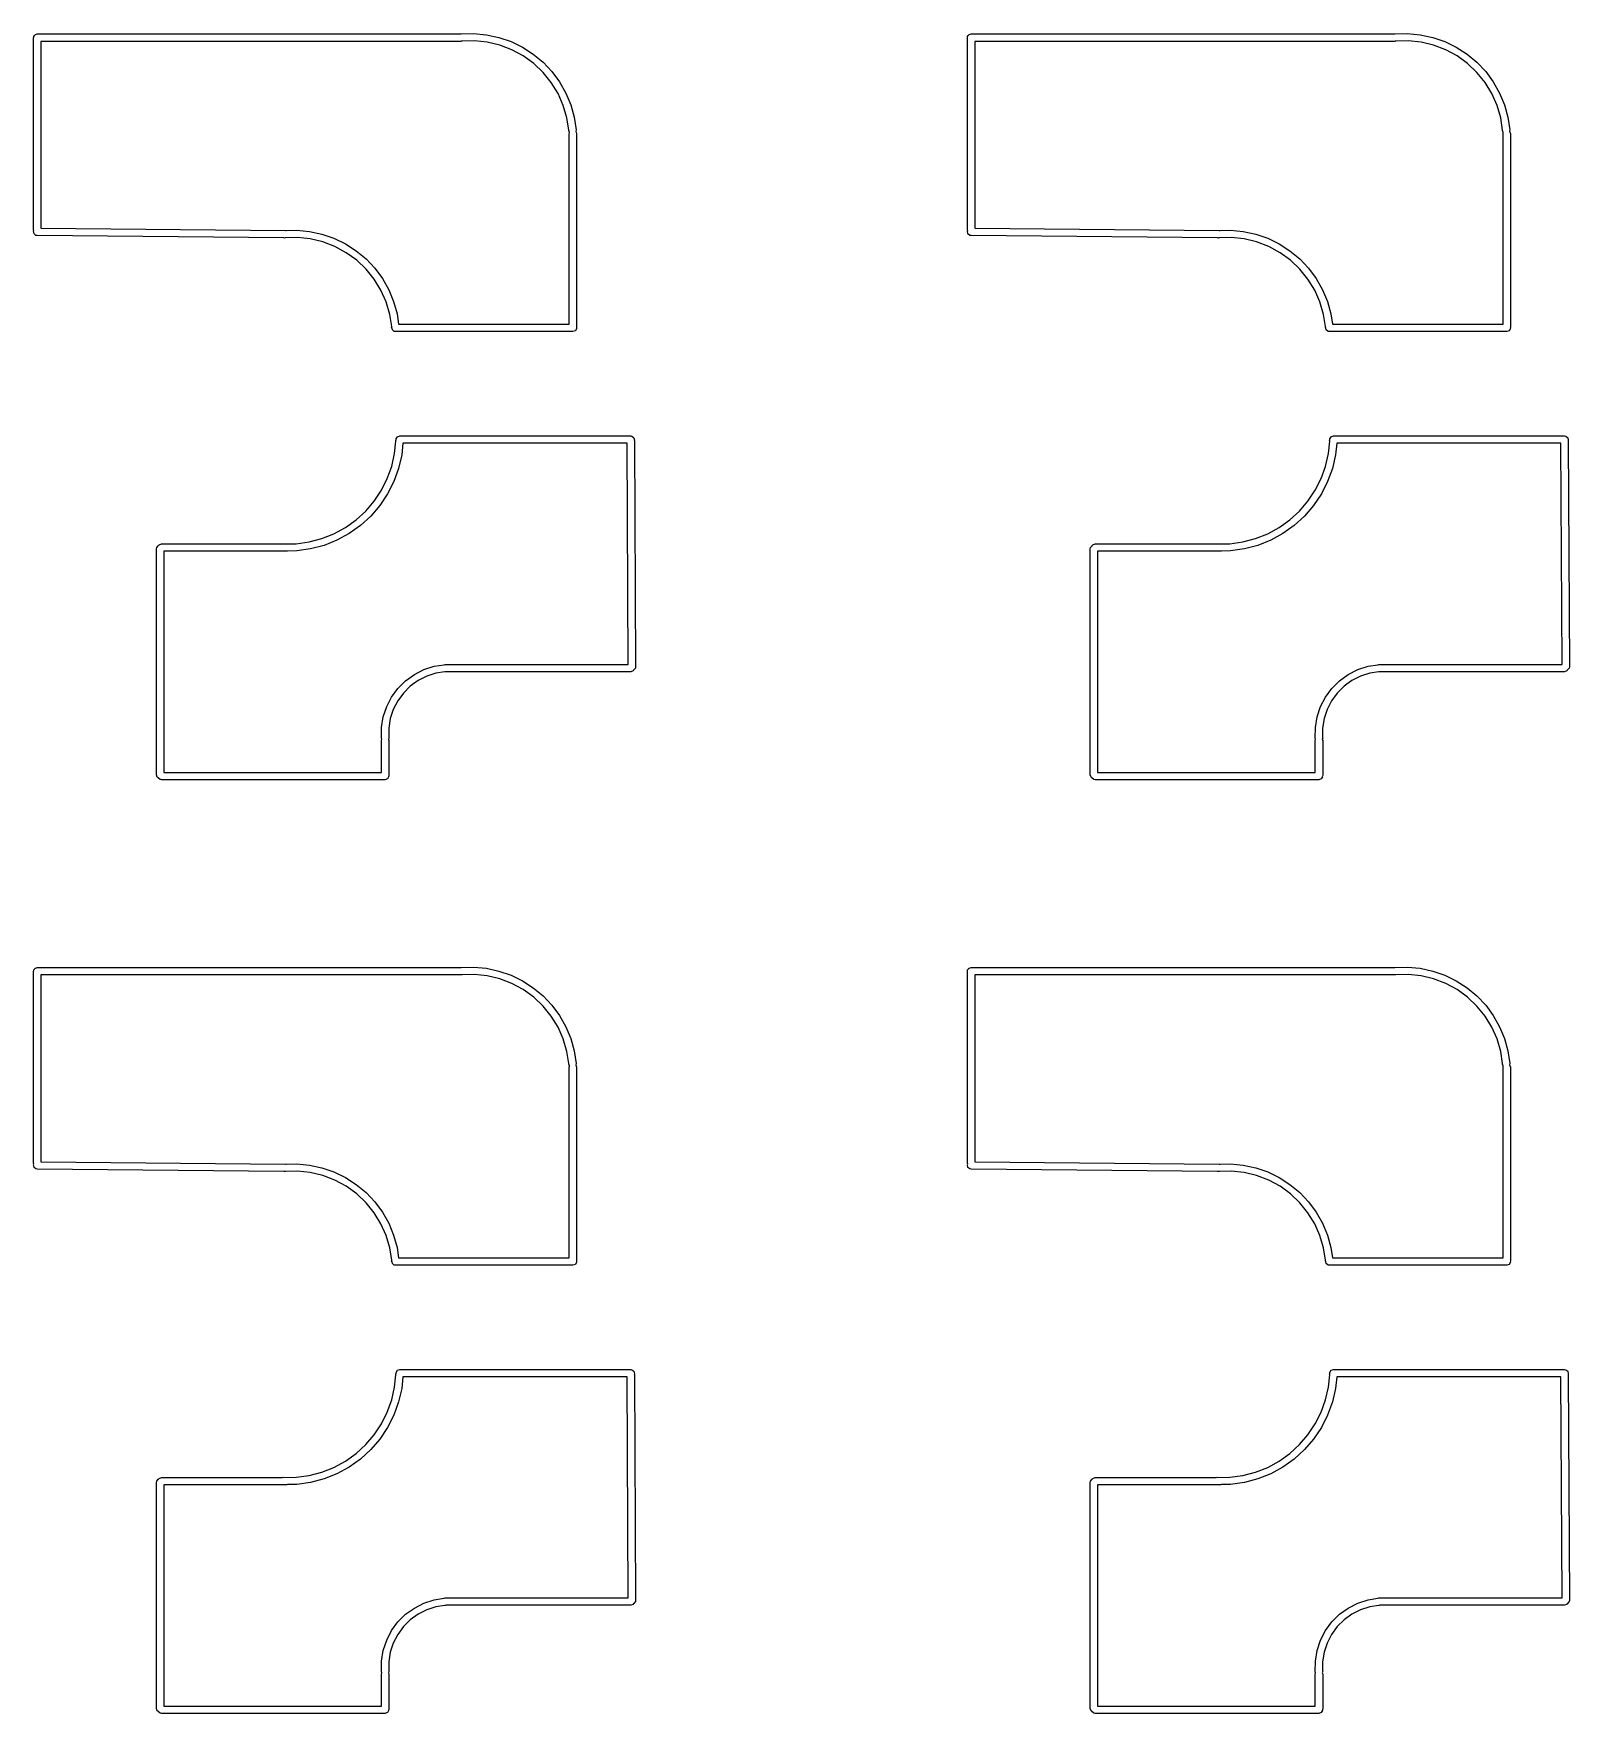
# Model space of a CAD drawing. Extents: x -5 to 140, y -38 to 78.
# Drawn here: x -4.88 to 26.38, y -8.3 to 25.89 of the extents above; entities that cross this region are included whole.
import ezdxf

# ---------------------------------------------------------------- set-up
doc = ezdxf.new("R2010")
doc.units = 0
doc.layers.add('BLACK', color=7, linetype='CONTINUOUS')

msp = doc.modelspace()

# ---------------------------------------------------------------- linework, layer by layer
at = {"layer": 'BLACK', "linetype": 'CONTINUOUS'}
for p, q in [((-4.875, 25.804), (-4.87328, 25.8137)), ((-4.875, 21.896), (-4.875, 25.804)), ((-4.87386, 25.817), (-4.87219, 25.8199)), ((-4.87328, 25.8137), (-4.87386, 25.817)), ((-4.87219, 25.8199), (-4.87048, 25.8297)), ((-4.87048, 25.8297), (-4.85795, 25.8446)), ((-4.85795, 25.8446), (-4.84821, 25.8615)), ((-4.84821, 25.8615), (-4.84185, 25.8638)), ((-4.84185, 25.8638), (-4.8375, 25.869)), ((-4.8375, 25.869), (-4.81831, 25.8723)), ((-4.81831, 25.8723), (-4.8, 25.879)), ((-4.8, 25.879), (3.825, 25.879)), ((3.825, 25.729), (-4.725, 25.729)), ((-4.725, 25.729), (-4.725, 21.9243)), ((3.825, 25.879), (3.82549, 25.8789)), ((3.82815, 25.7301), (3.825, 25.729)), ((3.82549, 25.8789), (4.07859, 25.8867)), ((3.83184, 25.7293), (3.82815, 25.7301)), ((3.8425, 25.7339), (3.83184, 25.7293)), ((4.09454, 25.7404), (3.8425, 25.7339)), ((4.07859, 25.8867), (4.33809, 25.8634)), ((4.35627, 25.7128), (4.09454, 25.7404)), ((4.33809, 25.8634), (4.59288, 25.8089)), ((4.61217, 25.6513), (4.35627, 25.7128)), ((4.59288, 25.8089), (4.83925, 25.724)), ((4.85784, 25.5569), (4.61217, 25.6513)), ((4.83925, 25.724), (5.0736, 25.6102)), ((14.125, 25.804), (14.1267, 25.8137)), ((14.125, 21.896), (14.125, 25.804)), ((14.1261, 25.817), (14.1278, 25.8199)), ((14.1267, 25.8137), (14.1261, 25.817)), ((14.1278, 25.8199), (14.1295, 25.8297)), ((14.1295, 25.8297), (14.142, 25.8446)), ((14.142, 25.8446), (14.1518, 25.8615)), ((14.1518, 25.8615), (14.1581, 25.8638)), ((14.1581, 25.8638), (14.1625, 25.869)), ((14.1625, 25.869), (14.1817, 25.8723)), ((14.1817, 25.8723), (14.2, 25.879)), ((14.2, 25.879), (22.825, 25.879)), ((22.825, 25.729), (14.275, 25.729)), ((14.275, 25.729), (14.275, 21.9243)), ((22.825, 25.879), (22.8255, 25.8789)), ((22.8282, 25.7301), (22.825, 25.729)), ((22.8255, 25.8789), (23.0786, 25.8867)), ((22.8318, 25.7293), (22.8282, 25.7301)), ((22.8425, 25.7339), (22.8318, 25.7293)), ((23.0945, 25.7404), (22.8425, 25.7339)), ((23.0786, 25.8867), (23.3381, 25.8634)), ((23.3563, 25.7128), (23.0945, 25.7404)), ((23.3381, 25.8634), (23.5929, 25.8089)), ((23.6122, 25.6513), (23.3563, 25.7128)), ((23.5929, 25.8089), (23.8392, 25.724)), ((23.8578, 25.5569), (23.6122, 25.6513)), ((23.8392, 25.724), (24.0736, 25.6102)), ((5.08909, 25.4313), (4.85784, 25.5569)), ((5.0736, 25.6102), (5.2925, 25.4688)), ((5.30197, 25.2766), (5.08909, 25.4313)), ((5.2925, 25.4688), (5.49278, 25.3022)), ((5.49278, 25.3022), (5.67151, 25.1126)), ((24.0891, 25.4313), (23.8578, 25.5569)), ((24.0736, 25.6102), (24.2925, 25.4688)), ((24.302, 25.2766), (24.0891, 25.4313)), ((24.2925, 25.4688), (24.4928, 25.3022)), ((24.4928, 25.3022), (24.6715, 25.1126)), ((5.49283, 25.0953), (5.30197, 25.2766)), ((5.65839, 24.8908), (5.49283, 25.0953)), ((5.67151, 25.1126), (5.82609, 24.9028)), ((24.4928, 25.0953), (24.302, 25.2766)), ((24.6584, 24.8908), (24.4928, 25.0953)), ((24.6715, 25.1126), (24.8261, 24.9028)), ((5.79584, 24.6663), (5.65839, 24.8908)), ((5.90282, 24.4259), (5.79584, 24.6663)), ((5.82609, 24.9028), (5.95426, 24.676)), ((5.95426, 24.676), (6.05414, 24.4353)), ((24.7958, 24.6663), (24.6584, 24.8908)), ((24.9028, 24.4259), (24.7958, 24.6663)), ((24.8261, 24.9028), (24.9543, 24.676)), ((24.9543, 24.676), (25.0541, 24.4353)), ((5.9775, 24.1735), (5.90282, 24.4259)), ((6.05414, 24.4353), (6.12429, 24.1844)), ((24.9775, 24.1735), (24.9028, 24.4259)), ((25.0541, 24.4353), (25.1243, 24.1844)), ((6.01688, 23.9245), (5.9775, 24.1735)), ((6.12429, 24.1844), (6.16369, 23.9268)), ((25.0169, 23.9245), (24.9775, 24.1735)), ((25.1243, 24.1844), (25.1637, 23.9268)), ((6.01431, 23.9132), (6.01688, 23.9245)), ((6.03011, 23.8764), (6.01431, 23.9132)), ((6.025, 23.85), (6.02952, 23.8757)), ((6.025, 19.971), (6.025, 23.85)), ((6.02952, 23.8757), (6.03011, 23.8764)), ((6.16369, 23.9268), (6.15723, 23.8983)), ((6.15723, 23.8983), (6.15745, 23.8982)), ((6.15745, 23.8982), (6.175, 23.85)), ((6.16369, 23.9268), (6.16369, 23.9268)), ((6.175, 23.85), (6.175, 19.905)), ((25.0143, 23.9132), (25.0169, 23.9245)), ((25.0301, 23.8764), (25.0143, 23.9132)), ((25.025, 23.85), (25.0295, 23.8757)), ((25.025, 19.971), (25.025, 23.85)), ((25.0295, 23.8757), (25.0301, 23.8764)), ((25.1637, 23.9268), (25.1572, 23.8983)), ((25.1572, 23.8983), (25.1575, 23.8982)), ((25.1575, 23.8982), (25.175, 23.85)), ((25.1637, 23.9268), (25.1637, 23.9268)), ((25.175, 23.85), (25.175, 19.905)), ((-4.86725, 21.8747), (-4.875, 21.896)), ((-4.725, 21.9243), (0.25068, 21.879)), ((0.26589, 21.8762), (0.47809, 21.8828)), ((0.47809, 21.8828), (0.73712, 21.8595)), ((14.1328, 21.8747), (14.125, 21.896)), ((14.275, 21.9243), (19.2507, 21.879)), ((19.2659, 21.8762), (19.4781, 21.8828)), ((19.4781, 21.8828), (19.7371, 21.8595)), ((-4.87374, 21.8637), (-4.86725, 21.8747)), ((-4.86529, 21.8131), (-4.87374, 21.8637)), ((-4.82629, 21.7798), (-4.86529, 21.8131)), ((-4.80068, 21.775), (-4.82629, 21.7798)), ((0.21415, 21.7293), (-4.80068, 21.775)), ((0.23186, 21.7253), (0.21415, 21.7293)), ((0.24063, 21.7291), (0.23186, 21.7253)), ((0.24932, 21.729), (0.24063, 21.7291)), ((0.25254, 21.7301), (0.24932, 21.729)), ((0.25068, 21.879), (0.26589, 21.8762)), ((0.49403, 21.7364), (0.25254, 21.7301)), ((0.75525, 21.709), (0.49403, 21.7364)), ((0.73712, 21.8595), (0.99145, 21.8051)), ((1.01065, 21.6476), (0.75525, 21.709)), ((0.99145, 21.8051), (1.23738, 21.7205)), ((1.25585, 21.5535), (1.01065, 21.6476)), ((1.23738, 21.7205), (1.47131, 21.6069)), ((1.48666, 21.4281), (1.25585, 21.5535)), ((1.47131, 21.6069), (1.68984, 21.4659)), ((14.1263, 21.8637), (14.1328, 21.8747)), ((14.1347, 21.8131), (14.1263, 21.8637)), ((14.1737, 21.7798), (14.1347, 21.8131)), ((14.1993, 21.775), (14.1737, 21.7798)), ((19.2141, 21.7293), (14.1993, 21.775)), ((19.2319, 21.7253), (19.2141, 21.7293)), ((19.2406, 21.7291), (19.2319, 21.7253)), ((19.2493, 21.729), (19.2406, 21.7291)), ((19.2525, 21.7301), (19.2493, 21.729)), ((19.2507, 21.879), (19.2659, 21.8762)), ((19.494, 21.7364), (19.2525, 21.7301)), ((19.7552, 21.709), (19.494, 21.7364)), ((19.7371, 21.8595), (19.9915, 21.8051)), ((20.0106, 21.6476), (19.7552, 21.709)), ((19.9915, 21.8051), (20.2374, 21.7205)), ((20.2558, 21.5535), (20.0106, 21.6476)), ((20.2374, 21.7205), (20.4713, 21.6069)), ((20.4867, 21.4281), (20.2558, 21.5535)), ((20.4713, 21.6069), (20.6898, 21.4659)), ((1.69915, 21.2737), (1.48666, 21.4281)), ((1.68984, 21.4659), (1.88978, 21.2995)), ((1.88965, 21.0929), (1.69915, 21.2737)), ((1.88978, 21.2995), (2.06821, 21.1103)), ((20.6991, 21.2737), (20.4867, 21.4281)), ((20.6898, 21.4659), (20.8898, 21.2995)), ((20.8897, 21.0929), (20.6991, 21.2737)), ((20.8898, 21.2995), (21.0682, 21.1103)), ((2.05493, 20.8887), (1.88965, 21.0929)), ((2.19215, 20.6648), (2.05493, 20.8887)), ((2.06821, 21.1103), (2.22254, 20.901)), ((2.22254, 20.901), (2.35051, 20.6746)), ((21.0549, 20.8887), (20.8897, 21.0929)), ((21.1921, 20.6648), (21.0549, 20.8887)), ((21.0682, 21.1103), (21.2225, 20.901)), ((21.2225, 20.901), (21.3505, 20.6746)), ((2.29896, 20.4248), (2.19215, 20.6648)), ((2.35051, 20.6746), (2.45025, 20.4344)), ((21.299, 20.4248), (21.1921, 20.6648)), ((21.3505, 20.6746), (21.4503, 20.4344)), ((2.37353, 20.173), (2.29896, 20.4248)), ((2.41287, 19.9244), (2.37353, 20.173)), ((2.45025, 20.4344), (2.52032, 20.1839)), ((2.52032, 20.1839), (2.55293, 19.971)), ((21.3735, 20.173), (21.299, 20.4248)), ((21.4129, 19.9244), (21.3735, 20.173)), ((21.4503, 20.4344), (21.5203, 20.1839)), ((21.5203, 20.1839), (21.5529, 19.971)), ((2.41031, 19.9131), (2.41287, 19.9244)), ((2.41896, 19.893), (2.41031, 19.9131)), ((2.42505, 19.8585), (2.41896, 19.893)), ((2.46435, 19.8255), (2.42505, 19.8585)), ((2.55293, 19.971), (6.025, 19.971)), ((6.14821, 19.8385), (6.1, 19.821)), ((6.17386, 19.883), (6.14821, 19.8385)), ((6.175, 19.905), (6.17249, 19.8908)), ((6.17249, 19.8908), (6.17386, 19.883)), ((21.4103, 19.9131), (21.4129, 19.9244)), ((21.419, 19.893), (21.4103, 19.9131)), ((21.425, 19.8585), (21.419, 19.893)), ((21.4643, 19.8255), (21.425, 19.8585)), ((21.5529, 19.971), (25.025, 19.971)), ((25.1482, 19.8385), (25.1, 19.821)), ((25.1739, 19.883), (25.1482, 19.8385)), ((25.175, 19.905), (25.1725, 19.8908)), ((25.1725, 19.8908), (25.1739, 19.883)), ((2.49, 19.821), (2.46435, 19.8255)), ((6.1, 19.821), (2.49, 19.821)), ((21.49, 19.821), (21.4643, 19.8255)), ((25.1, 19.821), (21.49, 19.821)), ((2.47137, 17.3388), (2.498, 17.5927)), ((2.49507, 17.6033), (2.50336, 17.6254)), ((2.498, 17.5927), (2.49507, 17.6033)), ((2.50114, 17.638), (2.52679, 17.6825)), ((2.50336, 17.6254), (2.50114, 17.638)), ((2.52679, 17.6825), (2.575, 17.7)), ((2.575, 17.7), (7.275, 17.7)), ((2.64003, 17.55), (2.61538, 17.3148)), ((7.20027, 17.55), (2.64003, 17.55)), ((7.22473, 13.05), (7.20027, 17.55)), ((7.275, 17.7), (7.30065, 17.6955)), ((7.30065, 17.6955), (7.33995, 17.6625)), ((7.33995, 17.6625), (7.34886, 17.612)), ((7.34886, 17.612), (7.34694, 17.6087)), ((7.34694, 17.6087), (7.35, 17.6004)), ((7.35, 17.6004), (7.375, 13.0004)), ((21.4714, 17.3388), (21.498, 17.5927)), ((21.4951, 17.6033), (21.5034, 17.6254)), ((21.498, 17.5927), (21.4951, 17.6033)), ((21.5011, 17.638), (21.5268, 17.6825)), ((21.5034, 17.6254), (21.5011, 17.638)), ((21.5268, 17.6825), (21.575, 17.7)), ((21.575, 17.7), (26.275, 17.7)), ((21.64, 17.55), (21.6154, 17.3148)), ((26.2003, 17.55), (21.64, 17.55)), ((26.2247, 13.05), (26.2003, 17.55)), ((26.275, 17.7), (26.3007, 17.6955)), ((26.3007, 17.6955), (26.34, 17.6625)), ((26.34, 17.6625), (26.3489, 17.612)), ((26.3489, 17.612), (26.3469, 17.6087)), ((26.3469, 17.6087), (26.35, 17.6004)), ((26.35, 17.6004), (26.375, 13.0004)), ((2.412, 17.0797), (2.47137, 17.3388)), ((2.61538, 17.3148), (2.55207, 17.0385)), ((21.412, 17.0797), (21.4714, 17.3388)), ((21.6154, 17.3148), (21.5521, 17.0385)), ((2.20217, 16.5923), (2.32183, 16.8296)), ((2.32183, 16.8296), (2.412, 17.0797)), ((2.45591, 16.7719), (2.32832, 16.5188)), ((2.55207, 17.0385), (2.45591, 16.7719)), ((21.2022, 16.5923), (21.3218, 16.8296)), ((21.3218, 16.8296), (21.412, 17.0797)), ((21.4559, 16.7719), (21.3283, 16.5188)), ((21.5521, 17.0385), (21.4559, 16.7719)), ((2.05478, 16.3711), (2.20217, 16.5923)), ((2.32832, 16.5188), (2.17115, 16.2829)), ((21.0548, 16.3711), (21.2022, 16.5923)), ((21.3283, 16.5188), (21.1712, 16.2829)), ((1.68575, 15.9897), (1.8818, 16.1692)), ((1.8818, 16.1692), (2.05478, 16.3711)), ((2.17115, 16.2829), (1.9867, 16.0677)), ((20.6857, 15.9897), (20.8818, 16.1692)), ((20.8818, 16.1692), (21.0548, 16.3711)), ((21.1712, 16.2829), (20.9867, 16.0677)), ((1.23619, 15.7078), (1.46949, 15.8352)), ((1.46949, 15.8352), (1.68575, 15.9897)), ((1.77765, 15.8763), (1.54705, 15.7115)), ((1.9867, 16.0677), (1.77765, 15.8763)), ((20.2362, 15.7078), (20.4695, 15.8352)), ((20.4695, 15.8352), (20.6857, 15.9897)), ((20.7777, 15.8763), (20.5471, 15.7115)), ((20.9867, 16.0677), (20.7777, 15.8763)), ((-2.375, 15.4), (-2.37048, 15.4257)), ((-2.375, 10.8), (-2.375, 15.4)), ((-2.37048, 15.4257), (-2.3375, 15.465)), ((-2.3375, 15.465), (-2.33284, 15.4658)), ((-2.33284, 15.4658), (-2.32321, 15.4825)), ((-2.32321, 15.4825), (-2.275, 15.5)), ((-2.275, 15.5), (0.18551, 15.5)), ((0.18551, 15.5), (0.2033, 15.5049)), ((0.2033, 15.5049), (0.21356, 15.5011)), ((0.21356, 15.5011), (0.4689, 15.5053)), ((0.4689, 15.5053), (0.73221, 15.5416)), ((0.76088, 15.3985), (0.4801, 15.3597)), ((0.73221, 15.5416), (0.98923, 15.6095)), ((1.03493, 15.4708), (0.76088, 15.3985)), ((0.98923, 15.6095), (1.23619, 15.7078)), ((1.29827, 15.5757), (1.03493, 15.4708)), ((1.54705, 15.7115), (1.29827, 15.5757)), ((16.625, 15.4), (16.6295, 15.4257)), ((16.625, 10.8), (16.625, 15.4)), ((16.6295, 15.4257), (16.6625, 15.465)), ((16.6625, 15.465), (16.6672, 15.4658)), ((16.6672, 15.4658), (16.6768, 15.4825)), ((16.6768, 15.4825), (16.725, 15.5)), ((16.725, 15.5), (19.1855, 15.5)), ((19.1855, 15.5), (19.2033, 15.5049)), ((19.2033, 15.5049), (19.2136, 15.5011)), ((19.2136, 15.5011), (19.4689, 15.5053)), ((19.4689, 15.5053), (19.7322, 15.5416)), ((19.7609, 15.3985), (19.4801, 15.3597)), ((19.7322, 15.5416), (19.9892, 15.6095)), ((20.0349, 15.4708), (19.7609, 15.3985)), ((19.9892, 15.6095), (20.2362, 15.7078)), ((20.2983, 15.5757), (20.0349, 15.4708)), ((20.5471, 15.7115), (20.2983, 15.5757)), ((0.275, 15.35), (-2.225, 15.35)), ((-2.225, 15.35), (-2.225, 10.85)), ((0.29329, 15.3567), (0.275, 15.35)), ((0.4801, 15.3597), (0.29329, 15.3567)), ((19.275, 15.35), (16.775, 15.35)), ((16.775, 15.35), (16.775, 10.85)), ((19.2933, 15.3567), (19.275, 15.35)), ((19.4801, 15.3597), (19.2933, 15.3567)), ((3.06849, 12.9439), (3.27744, 13.0111)), ((3.27744, 13.0111), (3.47923, 13.0424)), ((3.47923, 13.0424), (3.5, 13.05)), ((3.5, 13.05), (7.22473, 13.05)), ((7.375, 13.0004), (7.37061, 12.9747)), ((22.0685, 12.9439), (22.2774, 13.0111)), ((22.2774, 13.0111), (22.4792, 13.0424)), ((22.4792, 13.0424), (22.5, 13.05)), ((22.5, 13.05), (26.2247, 13.05)), ((26.375, 13.0004), (26.3706, 12.9747)), ((2.53902, 12.5615), (2.69468, 12.7163)), ((2.69468, 12.7163), (2.87263, 12.8448)), ((2.94862, 12.72), (2.78926, 12.6049)), ((2.87263, 12.8448), (3.06849, 12.9439)), ((3.12402, 12.8087), (2.94862, 12.72)), ((3.31114, 12.8689), (3.12402, 12.8087)), ((3.49589, 12.8976), (3.31114, 12.8689)), ((3.50567, 12.8952), (3.49589, 12.8976)), ((3.51732, 12.9), (3.50567, 12.8952)), ((7.275, 12.9), (3.51732, 12.9)), ((7.32321, 12.9175), (7.275, 12.9)), ((7.33291, 12.9344), (7.32321, 12.9175)), ((7.33785, 12.9353), (7.33291, 12.9344)), ((7.37061, 12.9747), (7.33785, 12.9353)), ((21.539, 12.5615), (21.6947, 12.7163)), ((21.6947, 12.7163), (21.8726, 12.8448)), ((21.9486, 12.72), (21.7893, 12.6049)), ((21.8726, 12.8448), (22.0685, 12.9439)), ((22.124, 12.8087), (21.9486, 12.72)), ((22.3111, 12.8689), (22.124, 12.8087)), ((22.4959, 12.8976), (22.3111, 12.8689)), ((22.5057, 12.8952), (22.4959, 12.8976)), ((22.5173, 12.9), (22.5057, 12.8952)), ((26.275, 12.9), (22.5173, 12.9)), ((26.3232, 12.9175), (26.275, 12.9)), ((26.3329, 12.9344), (26.3232, 12.9175)), ((26.3379, 12.9353), (26.3329, 12.9344)), ((26.3706, 12.9747), (26.3379, 12.9353)), ((2.30926, 12.1891), (2.40949, 12.3843)), ((2.40949, 12.3843), (2.53902, 12.5615)), ((2.53387, 12.3076), (2.44412, 12.1328)), ((2.64987, 12.4663), (2.53387, 12.3076)), ((2.78926, 12.6049), (2.64987, 12.4663)), ((21.3093, 12.1891), (21.4095, 12.3843)), ((21.4095, 12.3843), (21.539, 12.5615)), ((21.5339, 12.3076), (21.4441, 12.1328)), ((21.6499, 12.4663), (21.5339, 12.3076)), ((21.7893, 12.6049), (21.6499, 12.4663)), ((2.20586, 11.7638), (2.24083, 11.9805)), ((2.24083, 11.9805), (2.30926, 12.1891)), ((2.44412, 12.1328), (2.38283, 11.946)), ((21.2059, 11.7638), (21.2408, 11.9805)), ((21.2408, 11.9805), (21.3093, 12.1891)), ((21.4441, 12.1328), (21.3828, 11.946)), ((2.20521, 11.5443), (2.20586, 11.7638)), ((2.35151, 11.7519), (2.35096, 11.565)), ((2.38283, 11.946), (2.35151, 11.7519)), ((21.2052, 11.5443), (21.2059, 11.7638)), ((21.3515, 11.7519), (21.351, 11.565)), ((21.3828, 11.946), (21.3515, 11.7519)), ((2.205, 11.5), (2.20952, 11.5257)), ((2.205, 10.85), (2.205, 11.5)), ((2.21178, 11.5283), (2.20521, 11.5443)), ((2.20521, 11.5443), (2.20521, 11.5443)), ((2.20952, 11.5257), (2.21178, 11.5283)), ((2.35478, 11.5557), (2.34676, 11.5226)), ((2.34676, 11.5226), (2.355, 11.5)), ((2.35096, 11.565), (2.35478, 11.5557)), ((2.355, 11.5), (2.355, 10.8)), ((21.205, 11.5), (21.2095, 11.5257)), ((21.205, 10.85), (21.205, 11.5)), ((21.2118, 11.5283), (21.2052, 11.5443)), ((21.2052, 11.5443), (21.2052, 11.5443)), ((21.2095, 11.5257), (21.2118, 11.5283)), ((21.3548, 11.5557), (21.3468, 11.5226)), ((21.3468, 11.5226), (21.355, 11.5)), ((21.351, 11.565), (21.3548, 11.5557)), ((21.355, 11.5), (21.355, 10.8)), ((-2.35745, 10.7518), (-2.375, 10.8)), ((-2.34077, 10.7422), (-2.35745, 10.7518)), ((-2.33995, 10.7375), (-2.34077, 10.7422)), ((-2.30065, 10.7045), (-2.33995, 10.7375)), ((-2.275, 10.7), (-2.30065, 10.7045)), ((2.275, 10.7), (-2.275, 10.7)), ((-2.225, 10.85), (2.205, 10.85)), ((2.32321, 10.7175), (2.275, 10.7)), ((2.34886, 10.762), (2.32321, 10.7175)), ((2.35048, 10.7743), (2.34734, 10.7706)), ((2.34734, 10.7706), (2.34886, 10.762)), ((2.355, 10.8), (2.35048, 10.7743)), ((16.6425, 10.7518), (16.625, 10.8)), ((16.6592, 10.7422), (16.6425, 10.7518)), ((16.66, 10.7375), (16.6592, 10.7422)), ((16.6993, 10.7045), (16.66, 10.7375)), ((16.725, 10.7), (16.6993, 10.7045)), ((21.275, 10.7), (16.725, 10.7)), ((16.775, 10.85), (21.205, 10.85)), ((21.3232, 10.7175), (21.275, 10.7)), ((21.3489, 10.762), (21.3232, 10.7175)), ((21.3505, 10.7743), (21.3473, 10.7706)), ((21.3473, 10.7706), (21.3489, 10.762)), ((21.355, 10.8), (21.3505, 10.7743)), ((-4.87048, 6.82965), (-4.85795, 6.84458)), ((-4.85795, 6.84458), (-4.84821, 6.86145)), ((-4.84821, 6.86145), (-4.84185, 6.86377)), ((-4.84185, 6.86377), (-4.8375, 6.86895)), ((-4.8375, 6.86895), (-4.81831, 6.87234)), ((-4.81831, 6.87234), (-4.8, 6.879)), ((-4.8, 6.879), (3.825, 6.879)), ((3.825, 6.879), (3.82549, 6.87891)), ((3.82549, 6.87891), (4.07859, 6.88675)), ((4.07859, 6.88675), (4.33809, 6.86336)), ((4.33809, 6.86336), (4.59288, 6.80886)), ((14.1295, 6.82965), (14.142, 6.84458)), ((14.142, 6.84458), (14.1518, 6.86145)), ((14.1518, 6.86145), (14.1581, 6.86377)), ((14.1581, 6.86377), (14.1625, 6.86895)), ((14.1625, 6.86895), (14.1817, 6.87234)), ((14.1817, 6.87234), (14.2, 6.879)), ((14.2, 6.879), (22.825, 6.879)), ((22.825, 6.879), (22.8255, 6.87891)), ((22.8255, 6.87891), (23.0786, 6.88675)), ((23.0786, 6.88675), (23.3381, 6.86336)), ((23.3381, 6.86336), (23.5929, 6.80886)), ((-4.875, 6.804), (-4.87328, 6.81374)), ((-4.875, 2.896), (-4.875, 6.804)), ((-4.87386, 6.81702), (-4.87219, 6.81991)), ((-4.87328, 6.81374), (-4.87386, 6.81702)), ((-4.87219, 6.81991), (-4.87048, 6.82965)), ((3.825, 6.729), (-4.725, 6.729)), ((-4.725, 6.729), (-4.725, 2.92432)), ((3.82815, 6.73015), (3.825, 6.729)), ((3.83184, 6.72931), (3.82815, 6.73015)), ((3.8425, 6.73389), (3.83184, 6.72931)), ((4.09454, 6.74042), (3.8425, 6.73389)), ((4.35627, 6.71284), (4.09454, 6.74042)), ((4.61217, 6.65133), (4.35627, 6.71284)), ((4.59288, 6.80886), (4.83925, 6.72404)), ((4.85784, 6.55695), (4.61217, 6.65133)), ((4.83925, 6.72404), (5.0736, 6.61015)), ((5.08909, 6.4313), (4.85784, 6.55695)), ((5.0736, 6.61015), (5.2925, 6.46884)), ((14.125, 6.804), (14.1267, 6.81374)), ((14.125, 2.896), (14.125, 6.804)), ((14.1261, 6.81702), (14.1278, 6.81991)), ((14.1267, 6.81374), (14.1261, 6.81702)), ((14.1278, 6.81991), (14.1295, 6.82965)), ((22.825, 6.729), (14.275, 6.729)), ((14.275, 6.729), (14.275, 2.92432)), ((22.8282, 6.73015), (22.825, 6.729)), ((22.8318, 6.72931), (22.8282, 6.73015)), ((22.8425, 6.73389), (22.8318, 6.72931)), ((23.0945, 6.74042), (22.8425, 6.73389)), ((23.3563, 6.71284), (23.0945, 6.74042)), ((23.6122, 6.65133), (23.3563, 6.71284)), ((23.5929, 6.80886), (23.8392, 6.72404)), ((23.8578, 6.55695), (23.6122, 6.65133)), ((23.8392, 6.72404), (24.0736, 6.61015)), ((24.0891, 6.4313), (23.8578, 6.55695)), ((24.0736, 6.61015), (24.2925, 6.46884)), ((5.30197, 6.27655), (5.08909, 6.4313)), ((5.2925, 6.46884), (5.49278, 6.30218)), ((5.49283, 6.09534), (5.30197, 6.27655)), ((5.49278, 6.30218), (5.67151, 6.11259)), ((24.302, 6.27655), (24.0891, 6.4313)), ((24.2925, 6.46884), (24.4928, 6.30218)), ((24.4928, 6.09534), (24.302, 6.27655)), ((24.4928, 6.30218), (24.6715, 6.11259)), ((5.65839, 5.89076), (5.49283, 6.09534)), ((5.79584, 5.66632), (5.65839, 5.89076)), ((5.67151, 6.11259), (5.82609, 5.90284)), ((5.82609, 5.90284), (5.95426, 5.67598)), ((24.6584, 5.89076), (24.4928, 6.09534)), ((24.7958, 5.66632), (24.6584, 5.89076)), ((24.6715, 6.11259), (24.8261, 5.90284)), ((24.8261, 5.90284), (24.9543, 5.67598)), ((5.90282, 5.42587), (5.79584, 5.66632)), ((5.95426, 5.67598), (6.05414, 5.43534)), ((24.9028, 5.42587), (24.7958, 5.66632)), ((24.9543, 5.67598), (25.0541, 5.43534)), ((5.9775, 5.1735), (5.90282, 5.42587)), ((6.01688, 4.92447), (5.9775, 5.1735)), ((6.05414, 5.43534), (6.12429, 5.1844)), ((6.12429, 5.1844), (6.16369, 4.92685)), ((24.9775, 5.1735), (24.9028, 5.42587)), ((25.0169, 4.92447), (24.9775, 5.1735)), ((25.0541, 5.43534), (25.1243, 5.1844)), ((25.1243, 5.1844), (25.1637, 4.92685)), ((6.01431, 4.91316), (6.01688, 4.92447)), ((6.03011, 4.87636), (6.01431, 4.91316)), ((6.025, 4.85), (6.02952, 4.87565)), ((6.025, 0.971), (6.025, 4.85)), ((6.02952, 4.87565), (6.03011, 4.87636)), ((6.16369, 4.92684), (6.15723, 4.89834)), ((6.15723, 4.89834), (6.15745, 4.89821)), ((6.15745, 4.89821), (6.175, 4.85)), ((6.16369, 4.92685), (6.16369, 4.92684)), ((6.175, 4.85), (6.175, 0.905)), ((25.0143, 4.91316), (25.0169, 4.92447)), ((25.0301, 4.87636), (25.0143, 4.91316)), ((25.025, 4.85), (25.0295, 4.87565)), ((25.025, 0.971), (25.025, 4.85)), ((25.0295, 4.87565), (25.0301, 4.87636)), ((25.1637, 4.92684), (25.1572, 4.89834)), ((25.1572, 4.89834), (25.1575, 4.89821)), ((25.1575, 4.89821), (25.175, 4.85)), ((25.1637, 4.92685), (25.1637, 4.92684)), ((25.175, 4.85), (25.175, 0.905)), ((-4.86725, 2.8747), (-4.875, 2.896)), ((-4.87374, 2.8637), (-4.86725, 2.8747)), ((-4.86529, 2.81309), (-4.87374, 2.8637)), ((-4.82629, 2.77976), (-4.86529, 2.81309)), ((-4.80068, 2.775), (-4.82629, 2.77976)), ((0.21415, 2.72932), (-4.80068, 2.775)), ((-4.725, 2.92432), (0.25068, 2.879)), ((0.25068, 2.879), (0.26589, 2.87617)), ((0.49403, 2.73644), (0.25254, 2.73014)), ((0.26589, 2.87617), (0.47809, 2.88278)), ((0.47809, 2.88278), (0.73712, 2.85947)), ((0.75525, 2.70896), (0.49403, 2.73644)), ((0.73712, 2.85947), (0.99145, 2.80512)), ((0.99145, 2.80512), (1.23738, 2.72051)), ((14.1328, 2.8747), (14.125, 2.896)), ((14.1263, 2.8637), (14.1328, 2.8747)), ((14.1347, 2.81309), (14.1263, 2.8637)), ((14.1737, 2.77976), (14.1347, 2.81309)), ((14.1993, 2.775), (14.1737, 2.77976)), ((19.2141, 2.72932), (14.1993, 2.775)), ((14.275, 2.92432), (19.2507, 2.879)), ((19.2507, 2.879), (19.2659, 2.87617)), ((19.494, 2.73644), (19.2525, 2.73014)), ((19.2659, 2.87617), (19.4781, 2.88278)), ((19.4781, 2.88278), (19.7371, 2.85947)), ((19.7552, 2.70896), (19.494, 2.73644)), ((19.7371, 2.85947), (19.9915, 2.80512)), ((19.9915, 2.80512), (20.2374, 2.72051)), ((0.23186, 2.72531), (0.21415, 2.72932)), ((0.24063, 2.72908), (0.23186, 2.72531)), ((0.24932, 2.729), (0.24063, 2.72908)), ((0.25254, 2.73014), (0.24932, 2.729)), ((1.01065, 2.64762), (0.75525, 2.70896)), ((1.25585, 2.55347), (1.01065, 2.64762)), ((1.23738, 2.72051), (1.47131, 2.60687)), ((1.48666, 2.42812), (1.25585, 2.55347)), ((1.47131, 2.60687), (1.68984, 2.46586)), ((1.69915, 2.27371), (1.48666, 2.42812)), ((1.68984, 2.46586), (1.88978, 2.29954)), ((19.2319, 2.72531), (19.2141, 2.72932)), ((19.2406, 2.72908), (19.2319, 2.72531)), ((19.2493, 2.729), (19.2406, 2.72908)), ((19.2525, 2.73014), (19.2493, 2.729)), ((20.0106, 2.64762), (19.7552, 2.70896)), ((20.2558, 2.55347), (20.0106, 2.64762)), ((20.2374, 2.72051), (20.4713, 2.60687)), ((20.4867, 2.42812), (20.2558, 2.55347)), ((20.4713, 2.60687), (20.6898, 2.46586)), ((20.6991, 2.27371), (20.4867, 2.42812)), ((20.6898, 2.46586), (20.8898, 2.29954)), ((1.88965, 2.09289), (1.69915, 2.27371)), ((2.05493, 1.88875), (1.88965, 2.09289)), ((1.88978, 2.29954), (2.06821, 2.11033)), ((2.06821, 2.11033), (2.22254, 1.90099)), ((20.8897, 2.09289), (20.6991, 2.27371)), ((21.0549, 1.88875), (20.8897, 2.09289)), ((20.8898, 2.29954), (21.0682, 2.11033)), ((21.0682, 2.11033), (21.2225, 1.90099)), ((2.19215, 1.66478), (2.05493, 1.88875)), ((2.22254, 1.90099), (2.35051, 1.67458)), ((21.1921, 1.66478), (21.0549, 1.88875)), ((21.2225, 1.90099), (21.3505, 1.67458)), ((2.29896, 1.42482), (2.19215, 1.66478)), ((2.37353, 1.17297), (2.29896, 1.42482)), ((2.35051, 1.67458), (2.45025, 1.43439)), ((2.45025, 1.43439), (2.52032, 1.18393)), ((21.299, 1.42482), (21.1921, 1.66478)), ((21.3735, 1.17297), (21.299, 1.42482)), ((21.3505, 1.67458), (21.4503, 1.43439)), ((21.4503, 1.43439), (21.5203, 1.18393)), ((2.41287, 0.92443), (2.37353, 1.17297)), ((2.52032, 1.18393), (2.55293, 0.971)), ((21.4129, 0.92443), (21.3735, 1.17297)), ((21.5203, 1.18393), (21.5529, 0.971)), ((2.41031, 0.91315), (2.41287, 0.92443)), ((2.41896, 0.89301), (2.41031, 0.91315)), ((2.42505, 0.8585), (2.41896, 0.89301)), ((2.46435, 0.82552), (2.42505, 0.8585)), ((2.49, 0.821), (2.46435, 0.82552)), ((6.1, 0.821), (2.49, 0.821)), ((2.55293, 0.971), (6.025, 0.971)), ((6.14821, 0.83855), (6.1, 0.821)), ((6.17386, 0.88298), (6.14821, 0.83855)), ((6.175, 0.905), (6.17249, 0.89076)), ((6.17249, 0.89076), (6.17386, 0.88298)), ((21.4103, 0.91315), (21.4129, 0.92443)), ((21.419, 0.89301), (21.4103, 0.91315)), ((21.425, 0.8585), (21.419, 0.89301)), ((21.4643, 0.82552), (21.425, 0.8585)), ((21.49, 0.821), (21.4643, 0.82552)), ((25.1, 0.821), (21.49, 0.821)), ((21.5529, 0.971), (25.025, 0.971)), ((25.1482, 0.83855), (25.1, 0.821)), ((25.1739, 0.88298), (25.1482, 0.83855)), ((25.175, 0.905), (25.1725, 0.89076)), ((25.1725, 0.89076), (25.1739, 0.88298)), ((2.50114, -1.36198), (2.52679, -1.31755)), ((2.50336, -1.37456), (2.50114, -1.36198)), ((2.52679, -1.31755), (2.575, -1.3)), ((2.575, -1.3), (7.275, -1.3)), ((7.275, -1.3), (7.30065, -1.30452)), ((7.30065, -1.30452), (7.33995, -1.3375)), ((7.33995, -1.3375), (7.34886, -1.38802)), ((21.5011, -1.36198), (21.5268, -1.31755)), ((21.5034, -1.37456), (21.5011, -1.36198)), ((21.5268, -1.31755), (21.575, -1.3)), ((21.575, -1.3), (26.275, -1.3)), ((26.275, -1.3), (26.3007, -1.30452)), ((26.3007, -1.30452), (26.34, -1.3375)), ((26.34, -1.3375), (26.3489, -1.38802)), ((2.412, -1.92034), (2.47137, -1.66124)), ((2.47137, -1.66124), (2.498, -1.40725)), ((2.49507, -1.3967), (2.50336, -1.37456)), ((2.498, -1.40725), (2.49507, -1.3967)), ((2.61538, -1.6852), (2.55207, -1.96148)), ((2.64003, -1.45), (2.61538, -1.6852)), ((7.20027, -1.45), (2.64003, -1.45)), ((7.22473, -5.95), (7.20027, -1.45)), ((7.34886, -1.38802), (7.34694, -1.39134)), ((7.34694, -1.39134), (7.35, -1.39959)), ((7.35, -1.39959), (7.375, -5.99959)), ((21.412, -1.92034), (21.4714, -1.66124)), ((21.4714, -1.66124), (21.498, -1.40725)), ((21.4951, -1.3967), (21.5034, -1.37456)), ((21.498, -1.40725), (21.4951, -1.3967)), ((21.6154, -1.6852), (21.5521, -1.96148)), ((21.64, -1.45), (21.6154, -1.6852)), ((26.2003, -1.45), (21.64, -1.45)), ((26.2247, -5.95), (26.2003, -1.45)), ((26.3489, -1.38802), (26.3469, -1.39134)), ((26.3469, -1.39134), (26.35, -1.39959)), ((26.35, -1.39959), (26.375, -5.99959)), ((2.32183, -2.17039), (2.412, -1.92034)), ((2.55207, -1.96148), (2.45591, -2.22811)), ((21.3218, -2.17039), (21.412, -1.92034)), ((21.5521, -1.96148), (21.4559, -2.22811)), ((2.20217, -2.40774), (2.32183, -2.17039)), ((2.45591, -2.22811), (2.32832, -2.48121)), ((21.2022, -2.40774), (21.3218, -2.17039)), ((21.4559, -2.22811), (21.3283, -2.48121)), ((1.8818, -2.83078), (2.05478, -2.62895)), ((2.17115, -2.71708), (1.9867, -2.9323)), ((2.05478, -2.62895), (2.20217, -2.40774)), ((2.32832, -2.48121), (2.17115, -2.71708)), ((20.8818, -2.83078), (21.0548, -2.62895)), ((21.1712, -2.71708), (20.9867, -2.9323)), ((21.0548, -2.62895), (21.2022, -2.40774)), ((21.3283, -2.48121), (21.1712, -2.71708)), ((1.46949, -3.16484), (1.68575, -3.01028)), ((1.68575, -3.01028), (1.8818, -2.83078)), ((1.9867, -2.9323), (1.77765, -3.1237)), ((20.4695, -3.16484), (20.6857, -3.01028)), ((20.6857, -3.01028), (20.8818, -2.83078)), ((20.9867, -2.9323), (20.7777, -3.1237)), ((0.73221, -3.45837), (0.98923, -3.39053)), ((0.98923, -3.39053), (1.23619, -3.29221)), ((1.23619, -3.29221), (1.46949, -3.16484)), ((1.54705, -3.28852), (1.29827, -3.42434)), ((1.77765, -3.1237), (1.54705, -3.28852)), ((19.7322, -3.45837), (19.9892, -3.39053)), ((19.9892, -3.39053), (20.2362, -3.29221)), ((20.2362, -3.29221), (20.4695, -3.16484)), ((20.5471, -3.28852), (20.2983, -3.42434)), ((20.7777, -3.1237), (20.5471, -3.28852)), ((-2.375, -3.6), (-2.37048, -3.57435)), ((-2.375, -8.2), (-2.375, -3.6)), ((-2.37048, -3.57435), (-2.3375, -3.53505)), ((-2.3375, -3.53505), (-2.33284, -3.53423)), ((-2.33284, -3.53423), (-2.32321, -3.51755)), ((-2.32321, -3.51755), (-2.275, -3.5)), ((-2.275, -3.5), (0.18551, -3.5)), ((0.275, -3.65), (-2.225, -3.65)), ((-2.225, -3.65), (-2.225, -8.15)), ((0.18551, -3.5), (0.2033, -3.49507)), ((0.2033, -3.49507), (0.21356, -3.49891)), ((0.21356, -3.49891), (0.4689, -3.49473)), ((0.29329, -3.64334), (0.275, -3.65)), ((0.4801, -3.64028), (0.29329, -3.64334)), ((0.4689, -3.49473), (0.73221, -3.45837)), ((0.76088, -3.60151), (0.4801, -3.64028)), ((1.03493, -3.52918), (0.76088, -3.60151)), ((1.29827, -3.42434), (1.03493, -3.52918)), ((16.625, -3.6), (16.6295, -3.57435)), ((16.625, -8.2), (16.625, -3.6)), ((16.6295, -3.57435), (16.6625, -3.53505)), ((16.6625, -3.53505), (16.6672, -3.53423)), ((16.6672, -3.53423), (16.6768, -3.51755)), ((16.6768, -3.51755), (16.725, -3.5)), ((16.725, -3.5), (19.1855, -3.5)), ((19.275, -3.65), (16.775, -3.65)), ((16.775, -3.65), (16.775, -8.15)), ((19.1855, -3.5), (19.2033, -3.49507)), ((19.2033, -3.49507), (19.2136, -3.49891)), ((19.2136, -3.49891), (19.4689, -3.49473)), ((19.2933, -3.64334), (19.275, -3.65)), ((19.4801, -3.64028), (19.2933, -3.64334)), ((19.4689, -3.49473), (19.7322, -3.45837)), ((19.7609, -3.60151), (19.4801, -3.64028)), ((20.0349, -3.52918), (19.7609, -3.60151)), ((20.2983, -3.42434), (20.0349, -3.52918)), ((2.87263, -6.15521), (3.06849, -6.05613)), ((3.06849, -6.05613), (3.27744, -5.98892)), ((3.31114, -6.13112), (3.12402, -6.19131)), ((3.27744, -5.98892), (3.47923, -5.95756)), ((3.49589, -6.10241), (3.31114, -6.13112)), ((3.47923, -5.95756), (3.5, -5.95)), ((3.50567, -6.10479), (3.49589, -6.10241)), ((3.5, -5.95), (7.22473, -5.95)), ((3.51732, -6.1), (3.50567, -6.10479)), ((7.275, -6.1), (3.51732, -6.1)), ((7.32321, -6.08245), (7.275, -6.1)), ((7.33291, -6.06564), (7.32321, -6.08245)), ((7.33785, -6.06475), (7.33291, -6.06564)), ((7.37061, -6.02527), (7.33785, -6.06475)), ((7.375, -5.99959), (7.37061, -6.02527)), ((21.8726, -6.15521), (22.0685, -6.05613)), ((22.0685, -6.05613), (22.2774, -5.98892)), ((22.3111, -6.13112), (22.124, -6.19131)), ((22.2774, -5.98892), (22.4792, -5.95756)), ((22.4959, -6.10241), (22.3111, -6.13112)), ((22.4792, -5.95756), (22.5, -5.95)), ((22.5057, -6.10479), (22.4959, -6.10241)), ((22.5, -5.95), (26.2247, -5.95)), ((22.5173, -6.1), (22.5057, -6.10479)), ((26.275, -6.1), (22.5173, -6.1)), ((26.3232, -6.08245), (26.275, -6.1)), ((26.3329, -6.06564), (26.3232, -6.08245)), ((26.3379, -6.06475), (26.3329, -6.06564)), ((26.3706, -6.02527), (26.3379, -6.06475)), ((26.375, -5.99959), (26.3706, -6.02527)), ((2.40949, -6.61565), (2.53902, -6.43845)), ((2.53902, -6.43845), (2.69468, -6.2837)), ((2.78926, -6.39511), (2.64987, -6.53369)), ((2.69468, -6.2837), (2.87263, -6.15521)), ((2.94862, -6.28003), (2.78926, -6.39511)), ((3.12402, -6.19131), (2.94862, -6.28003)), ((21.4095, -6.61565), (21.539, -6.43845)), ((21.539, -6.43845), (21.6947, -6.2837)), ((21.7893, -6.39511), (21.6499, -6.53369)), ((21.6947, -6.2837), (21.8726, -6.15521)), ((21.9486, -6.28003), (21.7893, -6.39511)), ((22.124, -6.19131), (21.9486, -6.28003)), ((2.24083, -7.01948), (2.30926, -6.81093)), ((2.30926, -6.81093), (2.40949, -6.61565)), ((2.53387, -6.69237), (2.44412, -6.86725)), ((2.64987, -6.53369), (2.53387, -6.69237)), ((21.2408, -7.01948), (21.3093, -6.81093)), ((21.3093, -6.81093), (21.4095, -6.61565)), ((21.5339, -6.69237), (21.4441, -6.86725)), ((21.6499, -6.53369), (21.5339, -6.69237)), ((2.20586, -7.23617), (2.24083, -7.01948)), ((2.38283, -7.05401), (2.35151, -7.24806)), ((2.44412, -6.86725), (2.38283, -7.05401)), ((21.2059, -7.23617), (21.2408, -7.01948)), ((21.3828, -7.05401), (21.3515, -7.24806)), ((21.4441, -6.86725), (21.3828, -7.05401)), ((2.205, -7.5), (2.20952, -7.47435)), ((2.205, -8.15), (2.205, -7.5)), ((2.20521, -7.45566), (2.20586, -7.23617)), ((2.21178, -7.47166), (2.20521, -7.45566)), ((2.20521, -7.45566), (2.20521, -7.45566)), ((2.20952, -7.47435), (2.21178, -7.47166)), ((2.35478, -7.44433), (2.34676, -7.47735)), ((2.34676, -7.47735), (2.355, -7.5)), ((2.35151, -7.24806), (2.35096, -7.43503)), ((2.35096, -7.43503), (2.35478, -7.44433)), ((2.355, -7.5), (2.355, -8.2)), ((21.205, -7.5), (21.2095, -7.47435)), ((21.205, -8.15), (21.205, -7.5)), ((21.2052, -7.45566), (21.2059, -7.23617)), ((21.2118, -7.47166), (21.2052, -7.45566)), ((21.2052, -7.45566), (21.2052, -7.45566)), ((21.2095, -7.47435), (21.2118, -7.47166)), ((21.3548, -7.44433), (21.3468, -7.47735)), ((21.3468, -7.47735), (21.355, -7.5)), ((21.3515, -7.24806), (21.351, -7.43503)), ((21.351, -7.43503), (21.3548, -7.44433)), ((21.355, -7.5), (21.355, -8.2)), ((-2.35745, -8.24821), (-2.375, -8.2)), ((-2.225, -8.15), (2.205, -8.15)), ((2.355, -8.2), (2.35048, -8.22565)), ((16.6425, -8.24821), (16.625, -8.2)), ((16.775, -8.15), (21.205, -8.15)), ((21.355, -8.2), (21.3505, -8.22565)), ((-2.34077, -8.25784), (-2.35745, -8.24821)), ((-2.33995, -8.2625), (-2.34077, -8.25784)), ((-2.30065, -8.29548), (-2.33995, -8.2625)), ((-2.275, -8.3), (-2.30065, -8.29548)), ((2.275, -8.3), (-2.275, -8.3)), ((2.32321, -8.28245), (2.275, -8.3)), ((2.34886, -8.23802), (2.32321, -8.28245)), ((2.35048, -8.22565), (2.34734, -8.22939)), ((2.34734, -8.22939), (2.34886, -8.23802)), ((16.6592, -8.25784), (16.6425, -8.24821)), ((16.66, -8.2625), (16.6592, -8.25784)), ((16.6993, -8.29548), (16.66, -8.2625)), ((16.725, -8.3), (16.6993, -8.29548)), ((21.275, -8.3), (16.725, -8.3)), ((21.3232, -8.28245), (21.275, -8.3)), ((21.3489, -8.23802), (21.3232, -8.28245)), ((21.3505, -8.22565), (21.3473, -8.22939)), ((21.3473, -8.22939), (21.3489, -8.23802))]:
    msp.add_line(p, q, dxfattribs=at)

doc.saveas('drawing.dxf')
